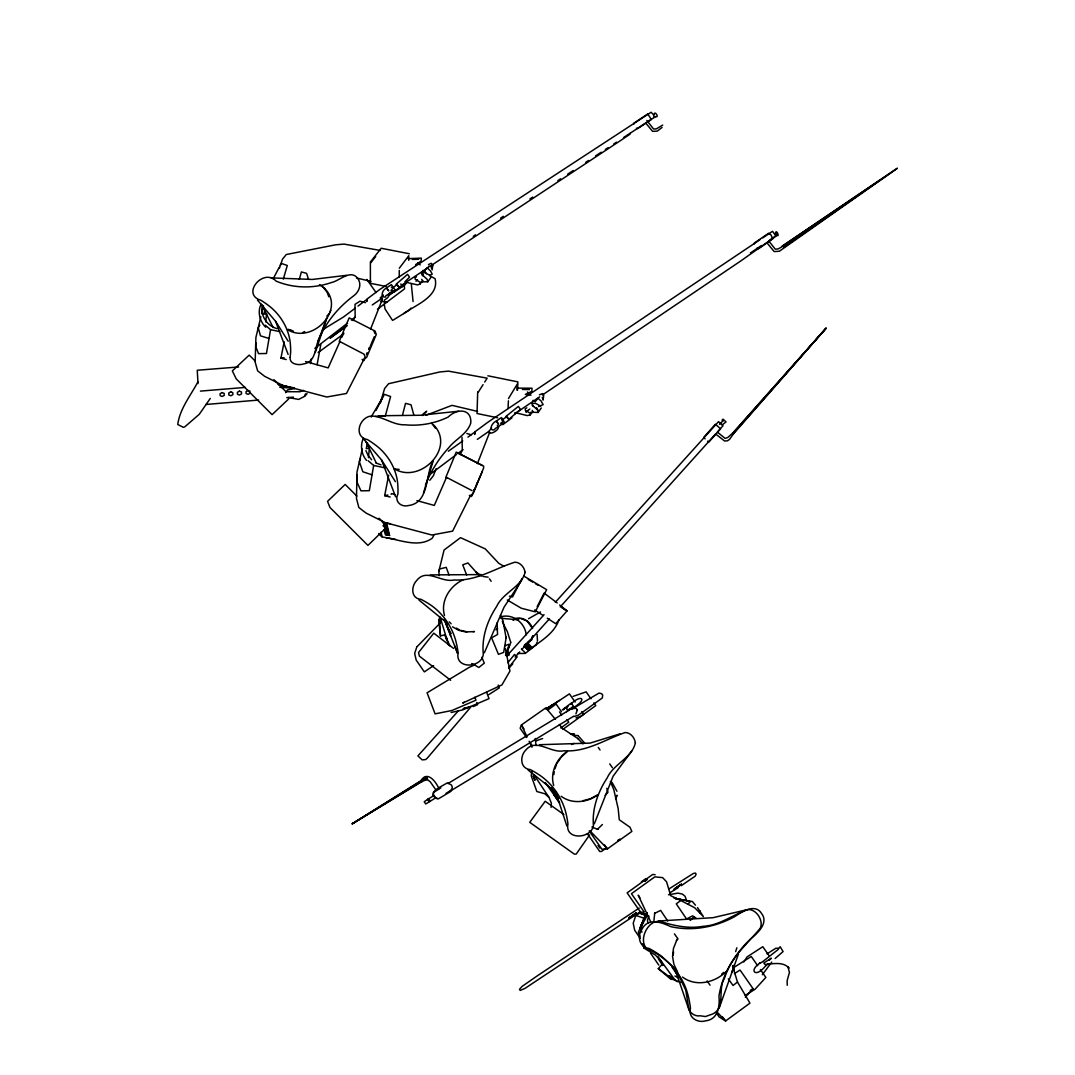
<?xml version="1.0" encoding="UTF-8"?>
<svg xmlns="http://www.w3.org/2000/svg" width="1075" height="1075" viewBox="0 0 1075 1075"><rect width="100%" height="100%" fill="white"/><g stroke="black" fill="none" stroke-linecap="round" stroke-linejoin="round"><path stroke-width="1.5" d="M399.242 277.027L399.282 270.416M357.209 474.948L356.792 481.694L360.958 490.832L369.316 490.684L373.67 465.448L368.147 460.732M408.742 260.338L408.782 255.689L399.309 268.226M374.234 336.757L370.418 345.922M477.703 391.838L477.031 413.512L497.644 417.772M406.471 282.322L417.53 284.915L419.976 284.028L420.029 282.214L415.125 279.151L415.071 277.82L416.468 276.718M508.072 408.46L508.381 400.814M517.075 390.279L517.357 383.977L508.462 398.583M517.518 390.171L517.881 381.88L487.875 375.78M551.099 807.419L551.354 803.119L548.989 797.368L534.02 774.887M511.955 417.826L502.818 424.652L501.42 422.663M389.513 294.671L387.712 297.641L384.272 300.288M537.473 640.848L537.11 634.384M508.918 655.508L509.201 652.646L506.567 651.087M262.367 305.031C259.935 315.311 267.07 326.088 277.148 328.641M368.443 457.654L369.37 448.396L366.252 448.611L367.542 442.94M317.112 364.721L320.793 344.658M640.445 932.374L641.963 925.038L647.472 915.188M265.7 321.922L266.587 313.685L263.859 314.169L264.974 309.533M673.219 955.03L673.568 951.832M310.662 363.525L311.172 358.996M553.867 774.591L554.189 771.662M425.915 779.173L425.821 779.953L426.923 777.346L424.249 777.709L425.015 777.87M446.38 639.464L446.327 637.22L446.609 638.993M428.482 264.584L431.169 263.294L432.795 265.189L432.177 269.838L431.075 266.869M653.802 921.772L654.782 912.621M531.829 771.769L531.238 775.841L536.842 791.522L544.904 793.793L548.989 797.368M305.528 393.853L304.561 395.909M265.35 325.228L270.551 329.662L266.452 353.514L258.538 353.635L255.635 346.365L256.361 343.167M436.074 468.673L433.413 475.701L429.758 480.31M506.231 637.126L503.678 652.404L498.464 654.366L491.611 637.824L497.55 634.492L497.08 622.882M577.302 709.903L575.918 713.867M390.171 497.026L384.662 495.656L388.68 475.096M286.205 359.574L280.924 358.177L284.176 341.729M630.286 133.098L630.071 134.133L620.88 140.341L431.613 265.243M439.124 575.73L438.882 571.161L444.069 550.024L460.517 537.661L485.282 548.908L498.813 563.354L504 566.297M362.262 449.054L356.981 472.14L356.483 498.558L358.862 507.534L366.091 513.097L385.226 522.625L431.841 535.001L452.602 531.144L470.635 495.132M535.216 738.458L536.035 745.593M514.898 412.585L527.207 415.582L530.056 414.977L530.418 413.405L525.366 410.341L525.205 408.809L526.844 407.828M260.862 316.789L255.904 337.469L255.151 362.06L257.637 370.862L264.625 376.304L282.725 385.361L326.746 397.011L346.472 393.49L365.164 356.9L364.035 354.159L339.888 341.595L328.184 367.892L305.542 361.563M261.615 313.672L263.483 305.878M654.218 117.417L653.385 114.582L651.087 112.257L379.462 289.686L367.328 298.85L366.763 301.484L367.368 299.038L357.962 306.12M402.601 414.708L405.544 403.353L411.013 404.778L413.835 415.044M279.366 268.374L282.537 259.102L286.272 254.52L335.763 244.778L344.081 244.106L380.442 250.462M391.004 290.505L393.396 287.455M299.28 279.433L301.39 271.935L306.63 273.373L308.552 279.419M406.202 281.61L405.329 284.633L401.244 287.253M380.442 402.749L384.608 388.518L388.599 383.721L439.769 371.977L448.45 371.13L487.163 378.158L484.704 382.042M283.303 279.124L287.294 265.498L281.462 263.456L280.172 265.27M506.191 655.683L507.534 651.195M423.483 492.995L433.346 460.302C425.015 474.236 429.798 503.019 408.298 505.572C401.284 507.494 394.055 501.447 397.898 494.124A86.981 79.899 13.2 0 0 397.481 481.493C395.6 468.257 388.586 456.136 378.507 447.428A86.605 78.918 10.6 0 0 367.462 439.594C352.802 436.84 359.534 416.522 371.722 416.012C383.157 416.361 392.993 425.23 404.979 424.8C419.787 426.238 434.932 423.537 448.288 416.979C456.996 408.178 471.858 408.5 470.783 422.999C467.329 434.112 455.289 439.178 448.503 448.006C438.708 458.877 430.537 471.374 425.472 485.148M507.857 650.12L508.529 647.97M532.945 635.634L531.628 639.921L524.049 646.062M735.663 951.617L736.859 947.787M532.407 636.387L531.507 639.141L527.798 642.084M537.043 642.151L536.197 644.772L525.621 653.143L521.415 649.004M640.902 926.274L643.938 918.171M641.211 926.395L644.247 918.278L636.104 915.524L641.13 912.111M315.23 352.613L326.666 318.375L317.958 341.514M416.912 646.666L414.654 653.425L416.186 660.104L424.329 671.875L433.615 665.64M635.688 915.806L633.202 923.25L634.693 930.292L640.216 938.26M438.882 571.161L439.635 568.944L446.219 567.372L449.014 574.923M675.678 970.967L688.994 1009.936C690.929 1013.765 695.848 1016.681 700.094 1015.794L705.469 1016.533L712.712 1013.98C725.961 1007.571 717.361 989.175 724.456 978.384C730.489 957.946 747.044 943.984 760.159 928.37C764.097 920.67 755.886 908.16 747.112 909.678L713.115 917.674L658.827 920.979L653.654 922.35L650.603 924.46C644.315 930.077 640.458 941.203 646.384 948.432C665.895 956.629 681.926 973.13 687.637 993.757A95.003 82.533 52.3 0 1 690.473 1008.256C687.839 1017.474 697.42 1023.212 705.415 1020.887C718.194 1019.476 719.914 1006.415 718.96 996.028C722.454 974.017 734.655 954.116 750.632 938.892C757.566 933.221 769.001 922.955 761.53 913.428C755.174 903.121 742.099 911.721 734.964 916.451C715.614 927.08 692.461 931.635 670.746 926.623C661.434 922.269 647.983 917.324 641.909 929.284C636.938 936.271 639.41 947.397 649.004 948.419A95.111 82.493 49.3 0 1 661.716 956.374L672.735 966.707L677.72 973.036M505.572 655.28L509.012 644.919L508.529 644.315L504.766 645.887M719.229 1007.96L738.444 954.009M360.434 458.743L359.373 461.699L362.839 471.777L371.923 474.774M648.964 916.088L647.513 919.998L647.808 923.237M363.431 438.036C360.018 445.252 361.294 454.456 366.575 460.422M554.915 768.786L556.554 764.527M508.945 646.895L509.563 645.322M261.131 304.091C257.261 311.763 259.693 321.412 265.753 327.243M505.774 655.266L510.813 642.393M594.327 823.786L613.113 776.19L631.845 750.874M473.443 492.901L483.602 468.068L483.629 466.08L456.23 452.118L445.897 477.219M558.879 619.993C554.015 634.21 539.569 641.573 528.564 650.388M366.481 357.733L376.277 334.486L375.108 331.113L349.16 317.864L339.216 341.339M477.381 463.674L489.689 432.311M474.438 489.582C473.161 492.605 475.849 486.317 474.572 489.353M476.883 483.925C475.607 486.948 478.294 480.673 477.018 483.696M471.67 496.086L482.299 471.522M370.566 329.178L382.445 298.998M484.355 652.794L504.054 607.173L521.603 580.433M647.029 912.621L638.362 932.213L639.934 936.553M341.796 337.322L343.704 333.035M353.164 320.619L355.153 316.319L354.992 304.359L359.937 301.202L365.513 302.68M460.288 454.577L462.331 450.17L462.008 437.337M646.908 912.85L639.934 927.873L641.977 932.106M676.457 940.665L677.089 939.308L673.447 948.446L672.56 956.441L673.85 964.141M775.801 232.832L775.478 233.49C781.162 240.679 776.069 226.933 775.424 233.705M500.789 423.496L503.557 420.822L501.461 417.57L496.193 421.118L498.612 424.168L496.502 421.172C492.323 421.87 487.593 431.559 494.661 429.731M537.204 606.542L544.125 593.118L557.226 602.954M521.926 578.78L512.533 596.934L509.429 596.155M273.238 278.68L279.164 267.42M329.662 312.664L330.845 310.46M375.914 410.516L384.42 394.323L390.601 396.527L385.28 416.132L375.498 416.401M433.87 535.242L432.271 538.172C418.739 548.008 400.733 540.026 386.153 537.809M615.962 798.994L616.969 795.204L616.513 796.32M259.841 324.999L258.242 327.714L260.459 335.817L268.898 338.45M371.13 417.046L382.015 398.57M197.881 381.894C190.651 395.6 179.821 408.715 177.751 424.504L183.314 427.312L184.9 426.762L199.318 414.251L210.257 398.435M766.972 953.901L775.814 948.244L778.354 948.298M477.569 411.416L452.011 405.342L426.009 415.286M478.16 392.375L483.065 384.622M743.833 961.977L747.031 956.925L762.793 946.712L769.055 955.675M512.99 620.181L513.675 619.106C521.268 615.76 529.827 620.759 532.461 628.217M771.729 962.125L762.336 974.716M285.641 392.671L287.522 389.929L294.846 388.505M530.929 412.209L538.185 412.437L541.263 407.976M589.584 834.926L576.24 854.061L574.359 854.141L529.747 822.335L545.2 801.265L563.878 814.568M557.105 763.116L560.693 757.983M421.682 279.325L422.757 280.884L421.172 281.865L427.783 281.771L430.752 277.619M391.098 494.352L391.636 493.613L394.794 494.487M370.929 281.368L356.645 278.022M370.902 262.649L375.672 256.549M535.283 401.647L537.957 398.247L541.128 401.029L543.144 404.63L538.588 406.565M435.509 789.346L430.134 781.646L426.923 779.415L427.622 779.16L420.016 782.385L424.934 778.233L352.157 823.853L420.016 782.385C426.157 769.606 435.241 780.208 439.003 788.768M424.504 270.954L427.057 267.769L430.403 270.793L432.217 274.085L429.53 275.549M507.843 662.711L514.522 654.473L517.142 656.865L510.329 665.586M410.946 308.135L409.306 310.151L392.577 320.444L385.052 308.995L384.205 304.077M307.074 393.611L304.91 396.205L298.635 399.416L287.979 397.454M470.743 707.108L427.407 758.009L425.781 759.528L422.206 759.904L417.893 755.9L458.232 711.005M530.056 414.977L532.972 411.618L532.192 410.395M383.412 294.993L380.241 297.882L382.203 300.678M687.798 904.169L690.069 902.127L689.492 901.267L675.449 898.552L692.367 901.522L695.458 905.177M733.419 433.507L826.124 328.157L733.029 432.755L727.788 437.498L725.128 438.398L717.334 432.056M385.71 295.827L395.089 290.035L391.421 284.633L386.395 287.939L388.733 290.882L386.745 288.06C382.337 289.148 379.623 298.071 385.697 296.982M419.976 284.028L422.757 280.884M671.122 979.473L658.29 968.642L661.945 964.517L661.407 961.44L657.94 956.548M733.257 432.822L826.124 328.157L733.647 433.574L729.495 439.447L727.426 440.817L724.604 441.005L715.654 434.018M719.498 424.329L722.843 420.916M722.212 424.853L726.042 421.911L723.018 419.169L722.091 420.164L722.897 421.01M715.48 434.085L560.236 606.905M717.63 431.693L723.005 425.74L718.557 421.628L555.318 602.269M521.872 649.434L549.365 618.918M515.127 657.013L519.709 651.947M508.73 668.327L512.802 663.826M506.903 655.831L544.058 614.725M745.284 997.17L753.038 988.678L740.057 970.04L734.413 973.601M326.813 316.171L329.058 313.766M605.158 795.272L607.993 792.288L606.77 788.324M417.302 646.438L439.473 623.769M422.421 415.541L426.694 411.201L422.999 414.05M404.926 281.784L409.535 277.148L407.559 274.327L396.137 284.217L399.161 287.227L397.844 285.359M591.908 827.011L597.458 829.322L602.39 824.525M385.199 528.685L367.932 545.401L329.998 507.507L327.553 501.34L345.183 484.435L356.86 496.086M494.903 428.777L504.659 422.462L501.891 419.559M769.189 960.257L771.353 958.174L763.841 962.945L764.863 964.409C772.683 963.979 783.272 961.211 788.996 968.172L787.894 966.6L789.453 972.405L787.142 980.669L787.236 985.291M415.595 264.625L421.131 261.144L421.319 258.121L408.043 258.658M495.978 629.869L497.618 628.297M288.624 399.013L272.082 414.641L236.218 378.87L232.334 370.888L249.212 355.099L255.084 360.945M397.186 284.432L392.684 287.912M566.565 751.936C556.259 759.313 549.943 772.912 553.679 785.422M561.593 756.692L567.506 751.398M415.998 281.247L417.503 279.903M527.476 410.637L525.877 412.061L529.841 409.051M721.594 974.259L723.65 972.432M727.654 969.973C716.635 982.308 696.493 987.629 682.531 977.067M644.18 880.707L645.914 879.525L645.282 879.914M566.565 711.677L573.405 706.141L571.268 703.063L562.319 709.89M645.121 914.22L644.288 914.946L645.457 914.328M645.82 914.435L644.987 915.174L646.142 914.543M646.518 914.664L645.685 915.389L646.854 914.758M643.078 913.575L642.245 914.301L643.388 913.683M643.75 913.79L642.931 914.516L644.073 913.884M644.436 914.005L643.602 914.731L644.758 914.113M641.735 913.159L640.915 913.871L642.044 913.253M642.407 913.374L641.587 914.086L642.716 913.468M662.079 127.441L657.349 131.096L652.579 131.365L645.82 123.155M506.863 416.482L502.025 420.11M524.56 645.013L526.965 643.025M618.112 840.61L620.235 839.373L618.501 840.569M618.918 839.871L619.832 839.427L617.829 840.65M510.101 418.229L520.461 409.414L518.352 406.417L505.922 416.468L508.959 419.465L507.561 417.476M347.547 323.132L314.854 348.34M765.803 965.793L768.141 963.966M775.142 958.497L783.097 951.55L780.168 946.699L777.883 949.722L762.833 961.547M732.653 966.183L737.477 982.026L733.043 985.493L728.312 978.841M765.44 966.062C754.489 979.607 747.797 968.951 762.471 961.803M634.129 914.718L636.279 912.702L628.526 918.413L635.325 913.616L629.386 917.768L632.06 916.128M456.472 454.497L429.409 474.854M508.583 667.427L509.765 666.527M355.355 308.082L343.61 316.923L322.648 329.756M697.527 907.609L703.386 916.599L694.665 907.73L680.744 900.501L676.269 903.86L686.562 919.004L692.596 915.833L696.237 918.278M351.391 320.148L355.086 317.38M547.82 707.874C544.944 710.024 550.924 705.67 548.048 707.82M563.313 709.849L564.039 709.325M462.761 440.952L448.382 451.218M457.789 453.529L463.043 449.672M547.202 708.613L569.414 693.859L575.125 702.042M548.116 709.836L556.097 704.004L561.526 711.798M347.319 325.55L330.025 338.182L346.029 326.531M388.424 295.531L396.272 289.793M401.512 285.963L406.646 282.765M318.133 352.546L343.745 333.841M377.446 309.237L404.576 288.853L404.133 284.055M388.586 295.571L404.334 284.123M560.76 728.003L568.769 722.198L566.955 719.605M563.004 729.293L583.685 714.311L581.777 711.583M680.744 900.501L670.692 895.677L666.554 881.782L662.617 877.617L654.809 876.864L631.442 893.701L644.247 912.137L643.038 911.775M641.372 881.876L645.739 878.732M690.137 920.093L694.007 917.324M690.405 920.066L694.262 917.298M565.934 707.941L566.874 707.269M605.642 848.498L601.557 851.413L599.742 851.521L587.367 833.676M617.668 840.663L619.388 839.481M477.34 439.393L489.138 431.169M372.259 304.964L382.445 297.977M473.255 236.366L475.499 234.793M568.191 706.047C562.736 711.045 572.021 710.145 573.862 706.839M570.462 704.461C581.656 693.294 588.804 699.449 571.255 708.868M783.944 247.156L897.249 168.332L782.183 246.215L897.249 168.332L779.348 251.241L774.175 251.577L766.918 242.762M491.611 427.971C483.575 436.652 497.188 432.983 498.639 427.205L497.241 425.216M463.15 702.875L464.212 702.15M539.663 396.836L514.683 413.862M542.364 395.009L740.648 261.037L776.002 236.137L772.508 231.3L762.753 237.844M467.921 437.135L475.177 431.787L474.613 434.488L475.177 431.639L488.104 422.072L759.958 239.712M750.457 252.934L761.53 245.49M769.834 239.913L776.755 235.264L775.693 234.162M646.653 122.563L637.663 128.597L636.481 128.194M647.822 121.784L651.316 119.446L647.782 113.937L633.753 123.262L633.901 124.163M389.177 293.515L393.208 290.841M401.271 285.493L428.844 267.07M500.56 218.144L503.355 216.317M529.908 198.929L532.703 197.088M557.844 180.613L560.639 178.786M567.627 174.204L573.217 170.549M585.781 162.312L588.576 160.471M595.563 155.902L601.153 152.233M605.346 149.492L608.141 147.665M613.731 143.996L616.526 142.169M623.513 137.587L655.643 116.53M402.225 286.703L393.558 292.387L392.254 290.519M528.551 618.73L540.51 611.93M639.182 908.079L537.89 975.442L522.06 986.42L519.48 989.336L520.206 990.397L524.909 988.449L640.646 911.506M488.829 694.598L499.27 687.906L498.168 685.044M681.241 885.706L695.162 876.179L696.157 874.15L695.391 873.048L693.294 873.491L668.784 889.065M437.364 788.62L433.615 791.939L433.333 794.344L436.101 798.322L438.425 798.832L450.694 791.496L452.373 787.317L451.473 785.005L447.334 782.882L438.519 787.881M733.513 967.688L751.264 956.481L757.647 965.646M545.737 709.057L559.47 700.403M669.577 893.002L678.392 887.48M426.923 777.346L352.157 823.853L422.005 781.498L420.016 782.385M750.202 990.451L753.038 988.678M746.776 994.429L755.08 989.255L765.857 977.43L760.388 969.569M403.676 313.578C414.708 305.367 439.594 296.713 435.093 278.707L430.027 275.872M446.044 793.35L451.702 789.883M449.928 791.294L573.62 716.259M435.469 797.973L425.754 803.979L424.235 801.762L428.629 798.658L430.148 800.875L429.113 801.627L427.581 799.41L433.279 795.943M440.871 787.827L433.427 792.544L433.104 795.218L435.012 797.986L437.579 798.564M447.979 783.527L571.793 708.506L576.227 708.371L577.409 710.064M572.411 708.828L598.963 693.106L601.678 693.684L602.699 695.149L602.336 697.944L578.216 715.292L573.862 716.528M745.123 995.235L746.09 994.644M564.442 708.627L565.974 707.713M645.793 879.968L646.438 879.592L644.234 881.178L644.879 880.788M250.139 393.195L248.164 394.337L246.108 393.531L246.041 391.582L248.016 390.427L250.072 391.246M463.218 579.801C449.982 585.727 440.28 600.925 444.499 615.491M597.687 794.801L590.726 798.618L583.201 800.687M596.84 795.487C586.52 802.743 571.577 804.127 561.19 796.266M654.487 913.454L660.641 910.391L667.683 920.966M662.697 125.09L656.422 128.839L653.587 129.04L646.841 120.481M302.626 332.578L304.695 331.57M573.271 734.225L574.44 734.118L570.422 733.714M462.801 703.037L501.931 684.923L509.94 671.096L505.384 648.48M785.005 245.087L778.085 248.957L775.277 249.158L768.88 241.123M571.483 744.532L573.969 743.416M481.815 657.255L484.314 663.154L478.818 667.494L474.599 664.968L469.385 667.253L427.084 692.797L435.093 713.854L451.849 710.521L475.956 700.201L474.814 697.232M473.175 706.584L477.636 704.663L476.776 702.472M539.408 394.834L542.364 393.598L543.735 395.183L543.077 400.115L542.284 397.387M747.112 909.678C732.424 915.121 719.282 925.548 702.996 926.314C688 929.096 672.91 925.427 658.827 920.979M303.647 390.386L299.912 391.743L285.722 391.717M536.022 740.85L542.62 738.538M466.657 707.887C463.191 709.03 470.232 706.49 466.778 707.646M573.082 696.385L586.144 691.857L590.954 698.737M464.185 708.291C467.679 707.027 460.57 709.715 464.078 708.532M513.46 619.617L520.125 618.542M619.979 733.876L590.067 743.107L539.408 744.72M428.374 266.506L432.795 265.189M575.972 717.858L580.702 716.488L595.765 705.617L593.843 702.875M668.516 894.776L677.922 893.123L682.423 894.118L685.084 896.295L686.226 899.573M438.654 619.63L440.481 635.916L444.566 634.895L450.223 646.263M451.11 712.497L462.613 709.93L489.044 698.629L486.653 692.407M384.662 495.656L387.873 495.011M699.691 912.836L700.094 910.901M280.924 358.177L284.069 357.693M346.741 275.294L312.395 279.446L271.048 277.874M759.447 962.998L760.657 962.985M458.595 411.214L420.338 415.259L378.212 415.783M427.783 281.771L427.057 279.191L422.529 275.079L421.319 272.674L424.45 272.378L429.825 275.375M473.161 631.71L474.438 631.589L465.663 631.939L458.635 630.273L452.562 626.846M205.728 404.496L258.658 400.048M286.783 397.696L293.394 397.145M200.42 391.112L245.382 387.403M238.61 366.965L197.249 370.257L198.002 383.614M517.438 388.129L532.031 388.209L531.816 391.394L525.366 394.391L530.942 395.143L527.368 391.999M501.944 616.513C513.541 613.919 525.272 623.285 526.159 634.895M391.34 287.24L393.114 287.186M481.345 574.587L430.242 574.91M412.37 259.438L418.713 259.236M294.496 388.223L279.782 387.322M517.559 653.479L525.245 653.439M522.423 389.446L529.411 389.567M482.944 576.442L488.157 577.181M394.216 469.076L399.148 469.358M575.044 735.394L578.135 735.582M278.882 384.89L293.166 387.699M655.172 874.701L652.646 874.486L627.128 892.868L641.493 913.562M500.775 618.259L517.868 619.778M287.482 329.864L290.68 330.159M597.458 829.322L598.332 829.322M382.391 522.316L390.44 523.78M383.358 523.082L386.987 524.036L383.52 523.686M383.694 524.385L387.309 525.339L383.856 525.003M384.353 526.978L387.941 527.919L384.514 527.583M384.689 528.268L388.25 529.196L384.837 528.86M395.493 539.341L382.257 536.936L381.007 532.313M686.912 900.984L689.156 901.414M409.306 253.74L381.168 248.258L370.378 262.018L370.405 283.33L386.1 286.434M521.375 618.783L527.099 620.987L532.542 628.499M373.67 465.448L385.025 467.867M270.551 329.662L279.769 331.637M673.918 897.988L683.566 900.299M461.363 630.487L466.953 631.818M682.746 900.272L675.288 898.297M416.912 500.614L434.287 505.425L446.501 477.34L446.595 478.16L446.501 477.34L472.032 490.63M466.846 433.494L471.361 434.797M278.008 384.138L288.772 387.363M384.205 301.484L386.879 302.344L380.577 301.255M680.623 982.375L673.152 979.567L658.29 968.642M288.087 329.286L293.206 330.993M288.113 329.985C313.188 344.537 347.279 308.001 323.333 287.348L327.163 292.319L328.775 296.727M394.794 469.09C420.54 484.059 456.042 447.711 433.494 424.773M376.022 462.935L381.061 464.911M475.782 571.819L481.546 576.066M471.67 663.557L474.599 664.968M457.56 452.924L482.312 465.529M540.685 406.081L535.296 403.246L531.856 403.421L533.267 406.108L537.769 410.126L538.185 412.437M422.905 270.416L426.372 273.776M469.345 495.36L471.414 496.529M362.087 359.413L364.062 360.515M456.324 628.109L459.952 630.165M674.979 976.033L677.747 977.605M528.282 579.532L532.582 582.018M535.444 583.685L538.306 585.351M532.945 400.317L534.866 401.445M507.239 599.984L521.335 608.248L535.256 611.823L546.664 589.678L524.022 576.187M642.541 943.81L644.1 948.15L655.387 955.07L661.407 961.44L674.347 979.137L677.263 981.73M561.472 607.469L566.982 610.99L555.721 623.715L547.282 618.206M534.638 609.955L543.063 615.451M578.484 738.942L562.292 728.326L559.363 724.469M319.45 284.606L324.757 288.355M757.069 248.123L758.493 248.728L772.75 238.905L771.138 235.103L768.585 233.248L754.327 243.058L754.381 243.918M421.319 272.674L423.375 274.233M453.623 648.48L433.776 633.175L418.524 652.565L419.398 656.153L450.653 680.273M561.177 606.394L566.982 610.99L559.672 604.97M707.699 441.113L708.909 442L720.519 428.871L717.804 426.251L715.292 424.289L703.695 437.417L705.093 438.828M528.067 769.996L555.762 792.06L566.821 825.909M422.085 275.039L423.254 275.979M419.035 600.092L447.308 623.231M577.624 738.377L582.986 743.873M532.125 405.275L533.482 406.417M655.562 116.691C660.023 117.874 654.043 109.663 654.218 114.676M417.852 262.797L420.218 264.92M273.883 379.663L285.627 391.367M379.058 518.231L383.735 522.893M590.202 831.109L607.456 848.847L631.858 831.445L629.977 827.239L619.267 819.755L618.165 808.588L613.812 789.668L610.372 781.552L612.199 782.64L616.916 791.254M717.63 1012.69L725.585 1020.995L749.96 1003.136L737.477 982.026M449.256 621.847L451.11 623.809M547.35 784.79L558.798 798.47M378.736 533.496L381.773 536.855M479.195 575.595L467.947 562.951L462.734 564.818L466.671 575.085M578.296 735.905L584.652 743.094M363.726 439.245L381.477 459.831L395.398 481.667M257.489 300.1L275.603 321.331L288.194 341.205M678.083 939.026L674.428 933.893M371.614 459.751L368.161 455.545L365.903 450.627M366.844 279.433L376.089 292.575M431.639 423.268L435.577 428.374M555.439 719.336L545.845 707.834L521.429 724.94L520.139 728.245L526.535 737.477M604.526 844.977L607.456 848.847L601.919 849.25L589.194 830.921M722.575 1016.99L725.585 1020.995L719.162 1016.937L716.353 1012.878M545.227 782.493L559.578 802.716M710.038 985.184L707.148 980.924M489.407 578.807L491.154 581.293M400.8 283.961L402.104 285.829M598.251 747.434L600.025 749.96M559.511 711.919L561.647 714.983M530.203 742.744L532.031 745.378M598.009 845.447L599.81 848.041M658.464 959.115L662.899 965.511M650.509 953.108L658.8 965.095M609.74 763.895L612.387 767.711M677.855 974.985L673.031 967.46M671.794 966.761L678.983 977.403M553.665 794.371L559.403 802.837M533.375 776.15L534.1 777.265M424.558 271.29L425.794 273.184M731.632 971.276L732.169 972.203M524.022 729.025L521.429 724.94L527.046 736.818M639.961 897.894L638.227 895.152L650.509 921.396M677.586 972.983L685.769 990.223L688.994 1009.936M446.125 621.471L447.979 627.921L451.218 633.645M503.718 624.494L507.36 631.643L510.679 642.151M551.515 787.988L554.404 793.78M674.267 965.148L677.505 971.733M536.532 407.6L537.769 410.126M262.797 306.496L273.09 327.553M365.836 441.395L376.492 463.433M529.155 741.266L531.964 747.206M500.439 615.169L503.033 620.839L506.097 637.945M444.123 619.294L457.52 653.036M444.62 620.06L448.907 631.106M454.591 645.779L457.453 653.17M381.477 459.831L395.64 496.852M275.603 321.331L288.113 354.401M502.321 621.242L504.014 625.771M373.925 330.683L374.96 333.653M447.979 627.921L450.801 636.4M732.465 965.793L733.943 970.591L733.567 965.337M440.118 617.077L448.678 645.282M643.374 944.992L644.1 948.15M411.295 283.854L413.069 301.551M439.393 617.87L440.481 635.916M439.729 618.851L440.253 623.016L439.729 618.851M368.819 349.268L369.639 347.386L368.819 349.268M290.089 357.343C289.296 364.237 298.648 365.648 303.634 363.941C316.265 361.912 314.626 347.588 319.06 338.638C326.491 321.412 339.028 306.671 354.051 295.544C359.507 291.325 362.047 283.585 357.343 277.941C350.289 269.234 339.27 281.018 331.369 282.564C313.564 288.705 293.542 288.422 276.127 281.139C263.267 267.379 240.827 294.442 260.862 300.234A82.506 75.801 20.2 0 1 271.451 307.853C281.166 316.346 287.979 328.036 289.995 340.829A82.882 76.553 23.2 0 1 290.613 353.03L290.089 357.343M635.365 742.785C632.248 757.848 613.543 763.895 607.241 777.789C598.063 791.778 591.949 808.548 593.427 825.466C591.465 839.011 564.617 840.489 567.936 823.974A86.564 76.365 59.6 0 0 565.289 810.604C561.284 797.113 552.98 785.086 541.719 776.62A86.645 76.473 56.4 0 0 530.23 769.579C519.951 768.652 519.749 756.021 525.756 750.108C536.143 737.517 550.991 753.817 564.012 750.753C586.332 752.433 605.198 739.425 625.166 732.532C630.582 732.545 634.667 737.746 635.365 742.785M525.084 572.37C521.496 587.031 502.939 592.607 496.69 606.394C487.445 620.383 481.546 637.287 483.307 654.205C481.855 668.22 454.792 669.47 458.125 652.901A85.637 75.519 67 0 0 455.451 639.558C451.487 626.282 443.37 614.376 432.217 606.098A85.704 75.787 63.8 0 0 420.957 599.339C410.757 598.573 410.986 586.13 416.791 580.419C426.587 567.734 441.422 583.04 454.067 579.962C476.185 581.333 494.89 568.339 514.952 562.198C520.287 562.319 524.439 567.345 525.084 572.37M642.85 922.31L640.821 926.327L642.85 922.31M533.375 775.922L534.893 780.087L533.375 775.922M364.761 358.338C363.39 361.778 366.118 355.718 364.761 358.338M366.884 353.541C365.513 356.994 368.241 350.92 366.884 353.541M340.291 341.581L339.982 342.374L340.291 341.581M681.456 884.161L673.729 889.589L681.456 884.161M472.234 494.688C470.984 497.671 473.766 491.208 472.234 494.688M468.498 707.417L470.675 706.571L468.498 707.417M669.282 975.818L672.668 978.707L669.429 975.872M525.138 645.43L524.278 646.277L528.053 643.28L525.138 645.43M525.527 645.847L524.667 646.68L528.43 643.71L525.527 645.847M525.903 646.25L525.057 647.096L528.806 644.127L525.903 646.25M526.293 646.653L525.447 647.486L529.182 644.543L526.293 646.653M526.669 647.056L525.836 647.889L529.545 644.946L526.669 647.056M527.046 647.459L526.212 648.292L529.921 645.349L527.046 647.459M527.422 647.862L526.589 648.682L530.284 645.753L527.422 647.862M527.798 648.252L526.965 649.072L530.647 646.156L527.798 648.252M528.174 648.642L527.341 649.461L530.996 646.559L528.174 648.642M528.537 649.031L527.704 649.837L531.359 646.948L528.537 649.031M675.046 888.528L680.582 884.806L675.046 888.528M645.161 880.828L646.908 879.646L645.161 880.828M550.991 705.872C548.183 707.982 554.31 703.641 550.991 705.872M222.082 392.577L220.093 393.719L220.187 395.681L222.256 396.487L224.245 395.345L224.151 393.383L222.082 392.577M230.749 391.864L228.76 393.007L228.841 394.968L230.91 395.775L232.885 394.632L232.805 392.671L230.749 391.864M239.389 391.152L237.4 392.294L237.481 394.243L239.537 395.062L241.526 393.907L241.445 391.958L239.389 391.152M384.03 525.688L382.928 525.782L387.618 526.629L384.03 525.688M385.011 529.532L383.923 529.626L388.559 530.472L385.011 529.532M385.334 530.795L384.245 530.889L388.868 531.722L385.334 530.795M385.656 532.058L384.568 532.138L389.177 532.972L385.656 532.058M385.965 533.294L384.89 533.375L389.472 534.208L385.965 533.294M386.288 534.53L385.213 534.611L389.782 535.444L386.288 534.53"/></g></svg>
